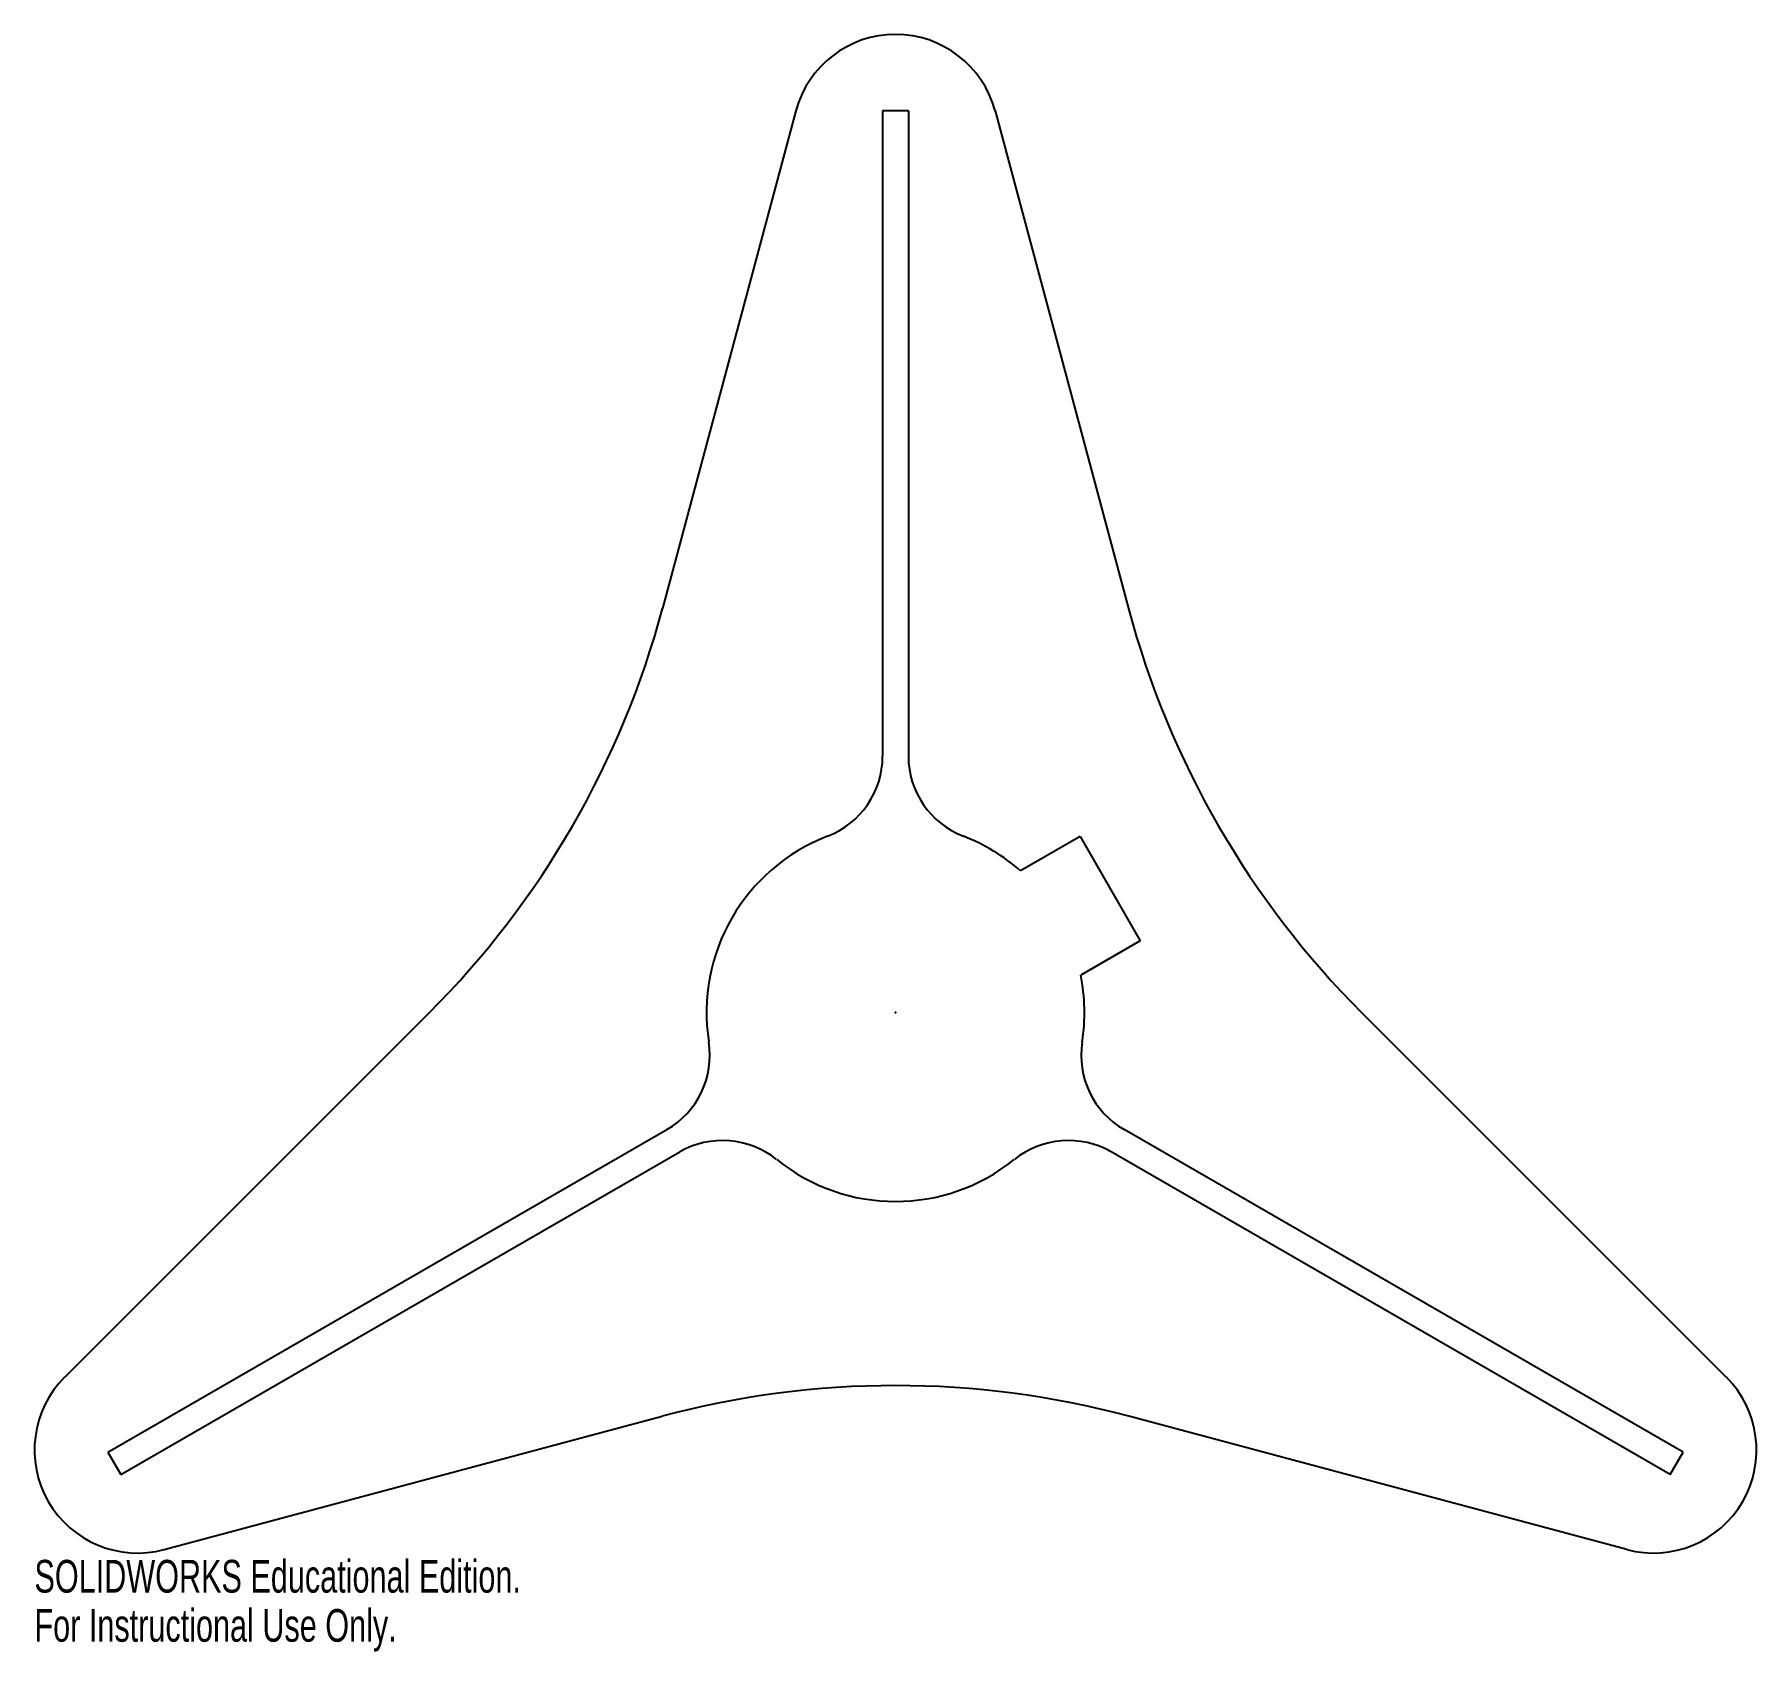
# Model space of a CAD drawing. Header units: inches. Extents: x -5 to 5, y -3.7 to 5.7.
import ezdxf

# ---------------------------------------------------------------- set-up
doc = ezdxf.new("R2010")
doc.units = ezdxf.units.IN
doc.header["$MEASUREMENT"] = 0
doc.header["$PDSIZE"] = -1
doc.styles.add('SLDTEXTSTYLE0', font='TXT', dxfattribs={"width": 0.7})

msp = doc.modelspace()

# ---------------------------------------------------------------- linework, layer by layer
at = {"color": 7, "linetype": 'Continuous'}
for p, q in [((-0.58, 5.25), (-1.356, 2.352)), ((0.075, 5.25), (-0.075, 5.25)), ((-0.075, 5.25), (-0.075, 1.493)), ((0.075, 5.25), (0.075, 1.493)), ((0.58, 5.25), (1.356, 2.352)), ((1.075, 1.025), (0.728, 0.825)), ((1.075, 1.025), (1.425, 0.418)), ((1.425, 0.418), (1.078, 0.218)), ((-4.836, -2.123), (-2.715, -0.002)), ((4.836, -2.123), (2.715, -0.002)), ((-4.584, -2.56), (-1.331, -0.682)), ((4.584, -2.56), (1.331, -0.682)), ((-4.509, -2.69), (-1.256, -0.812)), ((4.509, -2.69), (1.256, -0.812)), ((-4.257, -3.127), (-1.359, -2.35)), ((4.257, -3.127), (1.359, -2.35)), ((-4.584, -2.56), (-4.509, -2.69)), ((4.509, -2.69), (4.584, -2.56))]:
    msp.add_line(p, q, dxfattribs=at)
for centre, radius, start, end in [((0, 5.095), 0.6, 15, 165), ((-6.428, 3.711), 5.251, 315, 345), ((6.428, 3.711), 5.251, 195, 225), ((-0.575, 1.493), 0.5, 291.0618, 0), ((0.575, 1.493), 0.5, 180, 248.9382), ((0, 0), 1.1, 111.0618, 188.9382), ((0, 0), 1.1, 48.553, 68.9382), ((0, 0), 1.1, 351.0618, 11.447), ((-1.581, -0.249), 0.5, 300, 8.9382), ((1.581, -0.249), 0.5, 171.0618, 240), ((-1.006, -1.245), 0.5, 51.0618, 120), ((1.006, -1.245), 0.5, 60, 128.9382), ((0, 0), 1.1, 231.0618, 308.9382), ((-4.412, -2.547), 0.6, 135, 285), ((0, -7.423), 5.251, 75, 105), ((4.412, -2.547), 0.6, 255, 45)]:
    msp.add_arc(centre, radius, start, end, dxfattribs=at)
for p in [(1.25, 0.721), (0, 0), (0, 0)]:
    msp.add_point(p, dxfattribs=at)

# ---------------------------------------------------------------- texts
at = {"color": 7, "linetype": 'Continuous', "char_height": 0.1903, "attachment_point": 1, "style": 'SLDTEXTSTYLE0'}
for s, insert in [('SOLIDWORKS Educational Edition.', (-5.012, -3.187)), ('For Instructional Use Only.', (-5.012, -3.473))]:
    msp.add_mtext(s, dxfattribs=dict(at, insert=insert))

doc.saveas('drawing.dxf')
